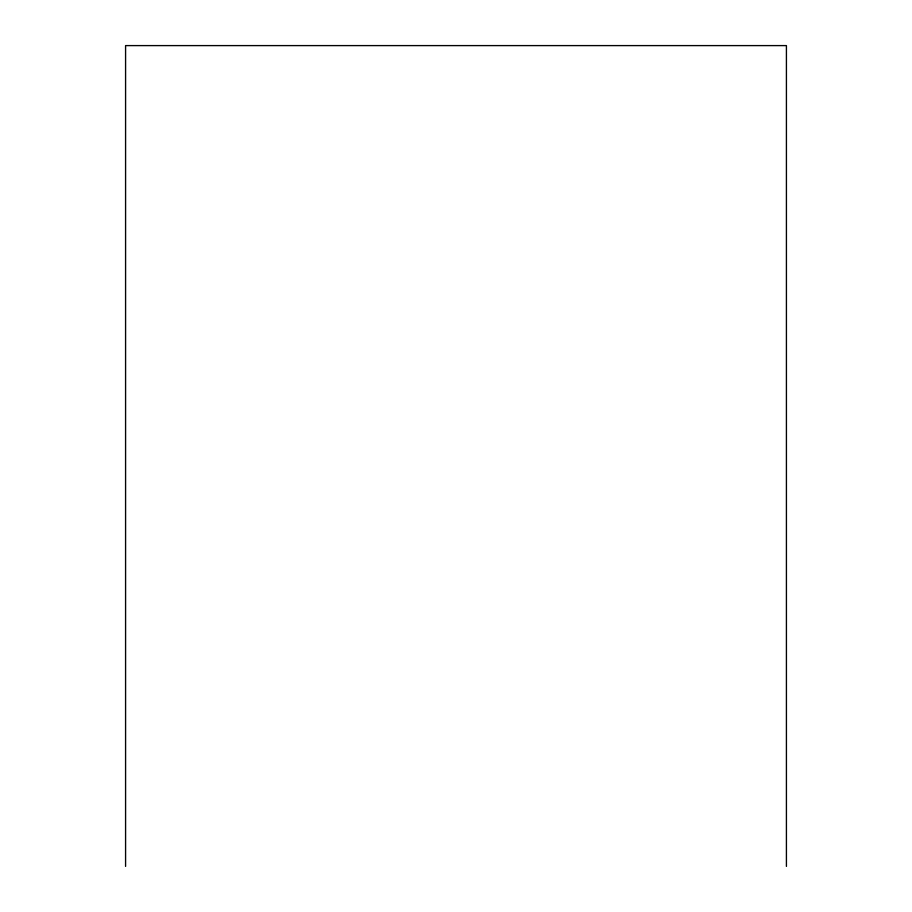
<?xml version="1.0" encoding="UTF-8"?>
<svg xmlns="http://www.w3.org/2000/svg" width="912" height="912" viewBox="0 0 912 912"><rect width="100%" height="100%" fill="white"/><g stroke="black" fill="none" stroke-linecap="round" stroke-linejoin="round"><path stroke-width="1.37" d="M786.418 866.4L786.418 45.6L125.582 45.6L125.582 866.4"/></g></svg>
